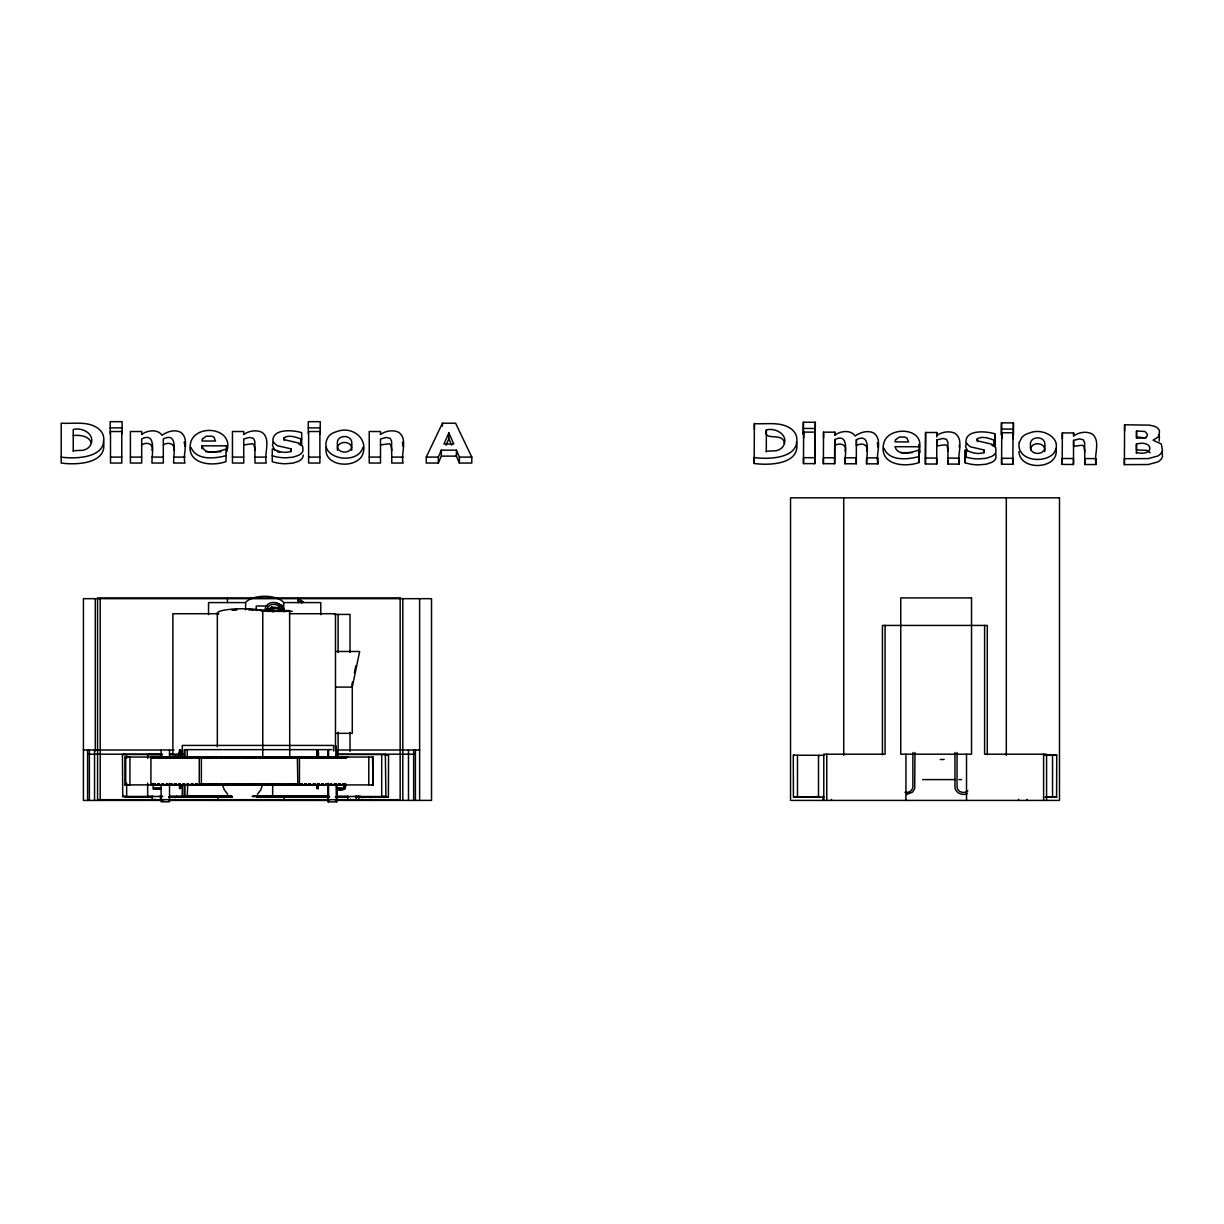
<?xml version="1.0" encoding="UTF-8"?>
<svg xmlns="http://www.w3.org/2000/svg" width="1224" height="1224" viewBox="0 0 1224 1224"><rect width="100%" height="100%" fill="white"/><g stroke="black" fill="none" stroke-linecap="round" stroke-linejoin="round"><path stroke-width="1.5" d="M122.737 796.472L122.446 754.458L125.567 754.565M124.955 757.075L129.928 757.075L129.912 784.89L124.925 784.921L124.955 757.075L127.067 757.059M126.653 783.161L126.653 796.503L122.446 796.472M126.653 758.375L126.653 754.565M162.608 796.487L147.66 796.472L147.66 783.146M147.66 758.375L147.66 754.55L162.532 754.565L123.502 754.489M152.113 758.084L152.113 756.906L162.731 756.906L162.807 758.038M153.367 784.89L153.367 783.85M170.182 784.89L170.182 783.85M174.374 784.89L174.374 783.85M178.582 784.89L178.582 783.85M179.5 754.229L180.586 754.076L179.576 754.03C181.152 755.315 178.413 752.072 180.632 753.143M168.162 756.891L179.408 756.86L179.53 751.689L180.586 751.689L180.464 758.038M182.789 784.89L182.789 783.85M186.981 784.89L186.981 783.85M191.189 784.89L191.189 783.85M195.396 784.89L195.396 783.85M199.252 784.921L199.267 757.09M199.588 784.89L199.588 783.85M201.363 757.09L201.363 784.921L201.47 783.926M203.796 784.89L203.796 783.85M208.003 784.89L208.003 783.85M212.196 784.89L212.196 783.85M216.403 784.89L216.403 783.85M220.611 784.89L220.611 783.85M224.818 784.89L224.818 783.85M229.01 784.89L229.01 783.85M233.218 784.89L233.218 783.85M237.425 784.89L237.425 783.85M241.618 784.89L241.618 783.85M245.825 784.89L245.825 783.85M250.033 784.89L250.033 783.85M254.225 784.89L254.225 783.85M258.432 784.89L258.432 783.85M262.64 784.89L262.64 783.85M266.832 784.89L266.832 783.85M271.04 784.89L271.04 783.85M275.247 784.89L275.247 783.85M279.439 784.89L279.439 783.85M283.647 784.89L283.647 783.85M287.854 784.89L287.854 783.85M292.046 784.89L292.046 783.85M296.254 784.89L296.254 783.85M300.461 784.89L300.461 783.85M304.654 784.89L304.654 783.85M308.861 784.89L308.861 783.85M313.069 784.89L313.069 783.85M317.261 783.85L317.123 788.746L317.108 784.599M317.2 754.321L318.255 754.703L318.209 751.766L317.215 752.821M318.163 784.599L318.163 788.669L318.163 784.661M318.163 757.136L318.163 750.281L317.108 750.281L317.108 757.166C315.746 747.696 319.571 748.308 318.163 757.258M321.468 784.89L321.468 783.85M325.676 784.89L325.676 783.85M328.139 783.253L328.139 800.511L328.139 798.966M328.2 757.212L328.262 750.358L328.262 757.901M328.262 785.38L328.2 801.888L336.6 801.888L336.6 789.113M328.262 750.526L328.2 756.86M336.554 787.384L336.6 801.888M336.539 786.267L336.539 783.697M336.6 757.212L336.661 750.358L336.661 757.901L336.539 754.642M344.388 783.85L344.418 788.042L336.539 787.736M336.6 756.876L336.661 750.526M344.48 783.528C349.559 790.903 335.606 792.081 336.6 787.491M344.541 787.736L344.541 786.588M344.48 785.12L344.48 784.094M345.627 784.921L345.627 783.896L345.612 784.982L150.919 784.89L150.935 757.075L345.627 757.105L345.627 758.176L152.296 758.038L152.204 756.937L373.075 757.059L373.136 784.921L372.524 757.09M381.704 796.518L381.704 754.581M336.416 796.503L385.912 796.518L385.346 754.458M385.438 755.3L388.559 755.177L388.406 797.237M797.482 797.252L797.482 755.315M818.504 797.237L818.504 755.866M1052.533 797.268L1052.533 755.33M1045.036 797.268L1056.603 797.268L1056.74 755.208L1045.755 755.223M317.2 753.035L318.163 753.601L318.255 751.766L318.393 756.937L329.547 756.983M328.2 751.735L328.139 750.358M336.6 751.735L336.539 750.358M754.168 463.452L754.382 423.611C766.561 424.468 780.575 421.224 791.209 428.905A22.307 15.774 0 0 1 796.457 436.127C801.139 458.679 768.641 459.658 754.168 457.516L754.168 463.452C768.641 465.594 801.139 464.63 796.457 442.078M766.285 451.84L766.392 429.976C776.062 427.252 789.664 435.514 783.161 446.286A11.949 8.446 0 0 1 776.047 450.769L766.255 451.197M803.372 422.234L803.342 434.398L803.342 428.446L815.245 428.492L815.245 434.428L815.291 422.265L803.372 422.234L803.372 428.171M803.48 463.605L803.633 432.103L814.909 432.133L814.74 463.651L803.48 463.605L803.48 457.669L814.74 457.7L814.74 463.651M814.74 457.7L814.909 432.133M866.592 463.804C866.194 456.43 872.069 431.72 856.402 439.707L856.28 463.774L844.958 463.743C844.529 456.399 850.42 431.674 834.753 439.646L834.646 463.712L823.37 463.667L823.538 432.164L834.814 432.194L834.814 435.163C840.536 430.924 850.527 429.44 855.163 435.989C860.396 432.332 867.418 430.037 873.523 432.898C883.361 439.508 875.298 454.517 877.929 463.85L866.592 463.804L866.592 457.868L877.929 457.898L877.929 463.85M834.646 463.712L834.753 439.646M834.783 435.025L834.814 432.194M919.698 446.76C922.437 427.268 888.808 426.549 884.049 442.308C877.7 464.447 903.526 467.981 918.995 462.55L919.04 450.019C911.941 452.329 897.85 456.705 895.004 446.683L919.698 446.76L919.698 452.712L918.704 444.618M936.865 432.516L936.85 435.346C942.113 431.98 949.059 430.573 954.904 433.265C964.65 439.936 956.74 454.777 959.31 464.11L947.973 464.064L947.896 442.354L946.55 439.339L942.648 438.452L936.819 439.967L936.697 464.034L925.421 464.003L925.589 432.485L936.865 432.516L936.865 436.968M925.421 464.003L925.589 432.485M947.973 464.064L947.988 460.438M995.77 453.66L995.954 457.99A10.894 7.696 0 0 1 991.654 462.381L986.177 464.233L978.649 464.875A31.778 22.46 0 0 1 965.246 462.779L965.277 450.095L966.21 450.095C971.611 452.88 978.542 454.869 984.326 452.283L983.958 449.958L970.28 446.791L966.027 443.042C964.604 429.226 986.024 431.077 994.791 433.816L994.791 439.768M994.791 433.816L994.745 446.224L994.745 440.288C989.359 438.651 982.949 435.668 977.41 438.682L977.41 441.665M1001.492 422.861L1001.446 435.025L1001.446 429.073L1013.365 429.119L1013.365 435.056L1013.411 422.907L1001.492 422.861L1001.492 428.813M1013.028 432.761L1012.86 464.279L1001.584 464.233L1001.752 432.73L1013.028 432.761L1013.028 438.697M1084.739 464.508L1084.663 442.782L1083.316 439.783L1079.415 438.896L1073.586 440.395L1073.463 464.462L1062.203 464.432L1062.356 432.913L1073.632 432.944L1073.632 435.928C1078.772 432.302 1085.841 431.047 1091.67 433.694C1101.416 440.365 1093.506 455.206 1096.077 464.539L1084.739 464.508L1084.739 458.556L1096.077 458.602L1096.077 464.539M1073.616 435.775L1073.632 432.944M1124.382 464.63L1124.596 424.774L1149.535 425.141L1154.63 426.35A9.226 6.518 0 0 1 1159.403 430.756L1159.25 435.117L1157.935 437.182L1153.069 440.196L1161.331 444.021L1162.448 450.799A12.806 9.058 0 0 1 1157.766 456.017L1148.127 458.602L1124.382 458.679L1124.382 464.63L1148.127 464.539L1157.766 461.953A12.806 9.058 0 0 0 1162.448 456.736L1162.157 451.258M1136.438 453.354L1136.453 444.006C1153.895 439.554 1154.676 456.797 1136.392 452.513M1136.53 431.032L1136.484 438.207L1144.899 437.702L1146.903 436.402L1147.469 434.443L1145.037 431.491L1136.53 431.032L1136.53 436.983L1146.123 437.947M345.428 758.084L345.428 756.906L345.535 758.069M326.196 447.25C322.968 466.176 353.996 469.404 362.013 455.909C369.679 439.462 352.696 425.325 336.692 431.628A15.621 11.047 0 0 0 328.644 436.31C314.813 457.654 357.316 467.17 362.931 447.311M226.669 451.763C234.886 428.293 197.584 423.167 190.975 441.482C184.717 463.636 210.559 467.094 226.012 461.601L226.012 449.086C218.928 451.427 204.867 455.818 201.96 445.827L226.669 445.827M153.627 758.038L153.734 756.998M153.964 758.038L154.102 756.998M155.05 758.038L155.157 756.998M153.964 784.982L154.102 783.926M157.835 758.038L157.942 756.998M158.171 758.038L158.309 756.998M158.171 784.982L158.309 783.926M162.042 758.038L162.149 756.998M162.364 758.038L162.517 756.998L153.23 756.937M162.364 784.982L162.517 783.926M166.571 758.038L166.709 756.998M166.571 784.982L166.709 783.926M170.779 758.038L170.916 756.998M170.916 783.926L170.916 784.982M174.971 758.038L175.124 756.998M171.314 784.89L171.467 783.85L171.758 784.982M175.124 783.926L175.124 784.982M175.522 784.89L175.659 783.85L175.965 784.982M179.178 758.038L179.331 756.998M179.331 783.926L179.316 784.982M183.386 758.038L183.524 756.998M183.524 783.926L183.524 784.982M187.578 758.038L187.731 756.998M187.731 783.926L187.303 795.875M191.785 758.038L191.939 756.998M191.939 783.926L191.939 784.982M195.993 758.038L196.131 756.998M196.131 783.926L196.131 784.982M200.185 758.038L200.338 756.998M200.338 783.926L200.338 784.982M217.551 784.89L217.535 783.85M221.743 784.89L221.896 783.85L224.359 789.893L227.695 794.238M225.95 784.89L225.95 783.85M230.158 784.89L230.158 783.85M234.35 784.89L234.35 783.85M242.214 758.038L242.367 756.998M238.558 784.89L238.558 783.85M242.367 783.926L242.214 784.982L241.908 783.85M242.765 784.89L242.765 783.85M246.422 758.038L246.56 756.998M246.56 783.926L246.422 784.982L246.116 783.85M246.957 784.89L246.957 783.85M250.614 758.038L250.767 756.998M250.767 783.926L250.614 784.982L250.323 783.85M254.822 758.038L254.975 756.998M251.165 784.89L251.165 783.85M254.975 783.926L254.822 784.982L254.516 783.85M255.372 784.89L255.372 783.85M259.029 758.038L259.167 756.998M259.167 783.926L259.029 784.982L258.723 783.85M259.565 784.89L259.565 783.85M263.221 758.038L263.374 756.998M263.374 783.926L263.221 784.982L262.93 783.85M267.429 758.038L267.582 756.998M263.772 784.89L263.772 783.85M267.582 783.926L267.429 784.982L267.138 783.85M267.98 784.89L267.98 783.85M271.636 758.038L271.774 756.998M271.774 783.926L271.636 784.982L271.33 783.85M272.172 784.89L272.325 783.85L272.631 784.982M275.844 758.038L275.981 756.998M275.981 783.926L275.844 784.982L275.538 783.85M280.036 758.038L280.189 756.998M276.379 784.89L276.532 783.85L276.823 784.982M280.189 783.926L280.036 784.982L279.745 783.85M280.587 784.89L280.724 783.85L281.03 784.982M284.243 758.038L284.381 756.998M284.381 783.926L284.243 784.982L283.937 783.85M284.779 784.89L284.932 783.85L285.238 784.982M288.451 758.038L288.589 756.998M288.589 783.926L288.451 784.982L288.145 783.85M292.643 758.038L292.796 756.998M288.986 784.89L289.139 783.85L289.43 784.982M292.796 783.926L292.643 784.982L292.352 783.85M293.194 784.89L293.332 783.85L293.638 784.982M296.851 758.038L297.004 756.998M297.004 783.926L296.851 784.982L296.545 783.85M301.058 758.038L301.196 756.998M301.196 783.926L301.058 784.982L300.752 783.85M305.25 758.038L305.403 756.998M301.594 784.89L301.747 783.85L302.037 784.982M305.403 783.926L305.25 784.982L304.96 783.85M305.801 784.89L305.939 783.85L306.245 784.982M309.458 758.038L309.611 756.998M309.611 783.926L309.458 784.982L309.152 783.85M309.993 784.89L310.146 783.85L310.452 784.982M313.665 758.038L313.803 756.998M313.803 783.926L313.803 784.982M317.858 758.038L318.01 756.998M314.201 784.89L314.354 783.85L314.644 784.982M318.01 783.926L318.01 784.982M318.408 784.89L318.546 783.85L318.852 784.982M322.065 758.038L322.218 756.998M322.218 783.926L322.218 784.982M322.616 784.89L322.753 783.85L323.06 784.982M326.272 758.038L326.41 756.998M326.41 783.926L326.41 784.982M330.465 758.038L330.618 756.998M326.808 784.89L326.961 783.85L327.252 784.982M330.465 784.982L330.618 783.926M334.672 758.038L334.825 756.998M334.672 784.982L334.825 783.926M338.88 758.038L339.017 756.998M338.88 784.982L339.017 783.926M343.072 758.038L343.225 756.998M343.072 784.982L343.225 783.926M265.134 609.965C265.409 599.439 282.484 600.326 282.499 610.669M267.245 609.965C267.23 602.453 279.852 602.453 279.852 609.965M267.781 610.669L268.071 608.68M269.892 610.669L271.728 606.584M337.442 450.31C335.651 439.844 353.491 439.89 351.671 450.31M1030.7 450.31C1030.18 440.732 1046.719 442.032 1044.73 451.641M303.246 455.053L302.94 456.812A10.894 7.696 0 0 1 298.671 461.219L293.209 463.085L285.697 463.743A31.778 22.46 0 0 1 272.263 461.693L272.263 449.009L273.197 449.009C278.598 451.778 285.544 453.752 291.327 451.136L290.945 448.81L277.236 445.689L272.967 441.971C271.468 428.14 292.903 429.93 301.67 432.638L301.67 445.046L298.931 444.205M1159.25 441.053L1159.403 436.693A9.226 6.518 0 0 0 1158.47 434.933M351.808 685.318L352.543 681.753M354.394 672.848L355.863 665.749M335.483 733.329L352.283 733.329L352.283 687.092L359.642 651.474L335.483 651.474M154.698 758.038L154.958 756.998M158.906 758.038L159.151 756.998M154.698 784.982L154.958 783.926M163.098 758.038L163.358 756.998M158.906 784.982L159.151 783.926M167.305 758.038L167.566 756.998M163.098 784.982L163.358 783.926M171.513 758.038L171.758 756.998M167.305 784.982L167.566 783.926M175.705 758.038L175.965 756.998M171.758 783.926L171.513 784.982L171.314 783.85M179.913 758.038L180.173 756.998M175.965 783.926L175.705 784.982L175.522 783.85M184.12 758.038L184.365 756.998M179.913 784.982L180.173 783.926L180.464 784.982M188.312 758.038L188.572 756.998M184.12 784.982L184.12 783.926M192.52 758.038L192.78 756.998M187.287 784.89L187.532 783.85L187.731 784.982M188.312 784.982L188.572 783.926L188.863 784.982M196.727 758.038L196.972 756.998M192.52 784.982L192.52 783.926M200.92 758.038L201.18 756.998M196.727 784.982L196.972 783.926L197.278 784.982M205.127 758.038L205.387 756.998M200.92 784.982L200.92 783.926M209.335 758.038L209.579 756.998M204.347 783.85L204.347 784.89M205.127 784.982L205.387 783.926L205.678 784.982M213.527 758.038L213.787 756.998M208.554 783.85L208.554 784.89M209.335 784.982L209.335 783.926M217.734 758.038L217.994 756.998M212.747 783.85L212.747 784.89M213.527 784.982L213.787 783.926L214.078 784.982M221.942 758.038L222.187 756.998M216.954 783.85L216.954 784.89M226.134 758.038L226.394 756.998M221.162 783.85L221.162 784.89M230.342 758.038L230.602 756.998M225.354 783.85L225.354 784.89M234.549 758.038L234.794 756.998M229.561 783.85L229.561 784.89M238.741 758.038L239.001 756.998M233.769 783.85L233.769 784.89M242.949 758.038L243.209 756.998M237.961 783.85L237.961 784.89M247.156 758.038L247.401 756.998M241.908 784.89L242.168 783.85L242.367 784.982M251.364 758.038L251.608 756.998M246.116 784.89L246.376 783.85L246.56 784.982M255.556 758.038L255.816 756.998M250.323 784.89L250.583 783.85L250.767 784.982M259.763 758.038L260.024 756.998M254.531 784.89L254.776 783.85L254.975 784.982M263.971 758.038L264.216 756.998M258.723 784.89L258.983 783.85L259.167 784.982M268.163 758.038L268.423 756.998M262.93 784.89L263.191 783.85L263.374 784.982M272.371 758.038L272.631 756.998M267.138 784.89L267.383 783.85L267.582 784.982M276.578 758.038L276.823 756.998M271.33 784.89L271.59 783.85L271.774 784.982M272.631 783.926L272.371 784.982L272.172 783.85M280.77 758.038L281.03 756.998M275.538 784.89L275.798 783.85L275.981 784.982M276.823 783.926L276.578 784.982L276.379 783.85M284.978 758.038L285.238 756.998M279.745 784.89L279.99 783.85L280.189 784.982M281.03 783.926L280.77 784.982L280.587 783.85M289.185 758.038L289.43 756.998M283.937 784.89L284.197 783.85L284.381 784.982M285.238 783.926L284.978 784.982L284.779 783.85M293.377 758.038L293.638 756.998M288.145 784.89L288.405 783.85L288.589 784.982M289.43 783.926L289.185 784.982L288.986 783.85M297.585 758.038L297.845 756.998M292.352 784.89L292.597 783.85L292.796 784.982M293.638 783.926L293.377 784.982L293.194 783.85M301.793 758.038L302.037 756.998M296.545 784.89L296.805 783.85L296.988 784.982M297.845 783.926L297.585 784.982L297.386 783.85M305.985 758.038L306.245 756.998M300.752 784.89L301.012 783.85L301.196 784.982M302.037 783.926L301.793 784.982L301.594 783.85M310.192 758.038L310.452 756.998M304.96 784.89L305.204 783.85L305.403 784.982M306.245 783.926L305.985 784.982L305.801 783.85M314.4 758.038L314.644 756.998M309.152 784.89L309.412 783.85L309.611 784.982M310.452 783.926L310.192 784.982L309.993 783.85M318.592 758.038L318.852 756.998M314.644 783.926L314.4 784.982L314.201 783.85M322.799 758.038L323.06 756.998M318.852 783.926L318.592 784.982L318.408 783.85M327.007 758.038L327.252 756.998M323.06 783.926L322.799 784.982L322.601 783.85M331.199 758.038L331.459 756.998M327.252 783.926L327.007 784.982L326.808 783.85M335.407 758.038L335.667 756.998M331.199 784.982L331.459 783.926M339.614 758.038L339.859 756.998M335.407 784.982L335.667 783.926M343.806 758.038L344.066 756.998M339.614 784.982L339.859 783.926M343.806 784.982L343.806 783.926M154.545 756.998L154.255 758.038L154.392 756.998M158.753 756.998L158.447 758.038L158.6 756.998M162.945 756.998L162.654 758.038L162.364 756.998M438.345 463.039L438.345 457.103L441.328 450.172L456.399 450.172L459.398 457.103L459.398 463.039L471.791 463.039L471.791 457.103L455.603 423.198L442.461 423.198L426.258 457.103L426.258 463.039L438.345 463.039L441.328 456.124L441.328 450.172M448.871 432.852L443.975 444.021L453.767 444.021L448.871 432.852L448.871 438.789L446.072 445.184M265.424 610.883L266.266 609.017M267.459 611.388C269.035 605.773 278.047 605.773 279.638 611.388M273.533 441.986L272.432 445.215L274.574 450.034M966.639 443.073L965.506 446.301L967.618 451.121M245.488 609.827L245.764 602.193A21.007 10.511 0 0 1 282.071 600.908L283.738 602.591L283.738 611.633M257.423 794.238L260.758 789.893L262.839 783.926M270.733 610.699L273.044 608.588L277.817 608.007M124.925 784.921L126.194 784.89M967.817 790.796C964.237 794.345 957.046 791.928 957.046 786.68L957.046 752.546M243.729 434.352C248.992 430.97 255.923 429.548 261.783 432.21C271.56 438.835 263.741 453.722 266.342 463.039L255.005 463.039L254.822 441.328L253.46 438.314L249.558 437.442L243.729 438.972L243.729 463.039L232.453 463.039L232.453 431.521L243.729 431.521L243.729 434.505M284.305 440.533L284.305 437.565C289.843 434.52 296.269 437.488 301.67 439.11M380.496 434.352C385.759 430.97 392.69 429.548 398.55 432.21C408.326 438.835 400.508 453.722 403.109 463.039L391.772 463.039L391.588 441.328L390.227 438.314L386.325 437.442L380.496 438.972L380.496 463.039L369.235 463.039L369.235 431.521L380.496 431.521L380.496 434.505M141.678 434.352C147.507 430.312 157.391 428.721 162.058 435.254C167.275 431.582 174.282 429.272 180.387 432.103C190.271 438.682 182.284 453.706 184.962 463.039L173.624 463.039C173.196 455.665 178.949 430.94 163.312 438.972L163.312 463.039L151.975 463.039C151.531 455.695 157.299 430.955 141.678 438.972L141.678 463.039L130.402 463.039L130.402 431.521L141.678 431.521L141.678 434.505M141.678 444.909C146.176 441.757 153.964 443.379 151.975 450.264M163.312 444.909C167.795 441.757 175.659 443.363 173.624 450.264M834.753 445.582C839.266 442.445 847.069 444.082 845.034 450.968M243.729 444.909L252.496 443.761L254.164 445.001L255.005 450.356M380.496 444.909L389.263 443.761L390.93 445.001L391.772 450.356M967.557 793.412C962.492 796.319 954.949 792.785 954.949 786.68L954.949 752.546M179.576 786.236L180.632 785.915M317.108 786.328L318.163 786.007L317.108 785.624M226.012 455.665C214.644 458.663 196.421 460.668 191.005 447.479M317.154 753.586L318.163 753.372M318.163 753.647L317.2 754.703M179.5 751.689L179.53 753.494L180.632 753.28M179.576 787.185L180.632 786.986M317.108 787.261L318.163 787.078M317.154 754.321L318.255 754.168L318.163 752.576L317.108 752.576M317.108 753.234L318.163 752.944L317.2 753.586M906.571 794.452L912.507 792.173L914.695 788.684L914.971 752.546M317.108 750.832L318.163 750.71M317.108 754.168L318.255 754.703M371.775 784.89L373.06 784.921L125.705 784.89L125.72 757.059L151.654 757.059M151.149 758.008L155.188 757.962M385.912 754.55L336.416 754.458M824.104 755.3L793.29 755.208L793.427 797.252M1054.644 755.315L1056.74 755.208L1045.036 755.33M122.599 796.396L123.685 796.396M200.675 797.222L168.897 797.222M793.856 797.252L819.544 796.564L818.504 797.222M1056.603 797.268L1045.755 797.176M793.565 755.239L794.33 755.284M387.993 797.115L386.998 797.206M110.175 427.88L122.094 427.88M308.295 427.88L320.214 427.88M73.241 435.469C79.728 435.04 88.878 435.53 91.264 442.95M73.241 450.738L83.033 450.294A11.949 8.446 0 0 0 90.117 445.781C96.558 434.979 82.911 426.778 73.241 429.517L73.241 451.381M205.77 451.763L220.963 451.763M441.328 456.124L456.399 456.124L459.398 463.039M61.2 457.103C75.659 459.199 108.186 458.113 103.352 435.576A22.307 15.774 0 0 0 98.058 428.369C87.378 420.735 73.379 424.009 61.2 423.198L61.2 463.039C75.659 465.151 108.186 464.064 103.352 441.527M110.497 457.103L121.773 457.103M130.402 457.103L141.678 457.103M151.975 457.103L163.312 457.103M173.624 457.103L184.962 457.103M232.453 457.103L243.729 457.103M255.005 457.103L266.342 457.103M308.616 457.103L319.892 457.103M369.235 457.103L380.496 457.103M391.772 457.103L403.109 457.103M426.258 457.103L438.345 457.103M459.398 457.103L471.791 457.103M245.488 602.591L208.539 602.591L208.539 614.616M283.738 602.591L320.764 602.591L320.764 614.616M267.459 605.987L256.244 605.987L256.244 610.516M218.209 614.28A25.214 4.376 0 0 1 229.944 609.353A25.214 4.376 0 0 1 260.391 610.057L289.629 610.592L289.721 758.038M267.214 611.312L292.276 611.312M285.422 611.327L261.477 611.25M218.882 613.714L172.875 613.714L172.875 754.55M289.476 613.714L335.483 613.714L335.483 750.649M334.336 614.417L350.018 614.417L350.018 652.453M335.483 687.092L352.283 687.092M335.284 746.15L336.233 746.15L336.233 755.499M331.689 749.639L184.181 749.639L184.365 758.038M83.416 749.991L173.961 749.991M336.707 749.991L419.618 749.991M179.576 757.166L179.576 750.19L180.632 750.19L180.632 757.075M179.576 752.5L180.632 752.5M179.484 752.729L180.632 752.745M318.255 752.821L317.108 752.837L317.261 756.983M179.576 753.846L180.632 753.846L179.576 753.8M87.608 754.198L161.935 754.198M169.57 754.198L173.38 754.198M183.493 754.351L173.93 754.688M337.273 754.198L415.41 754.198M169.754 754.458L183.493 754.443M169.968 754.565L182.988 754.565M818.504 755.636L819.544 755.636M169.157 757.013L329.088 756.906M347.922 757.09L335.942 756.967L335.957 758.038M173.273 757.931L176.195 757.931M346.576 758.1L342.399 758.038M940.292 759.492L944.117 759.492M922.666 779.596L955.194 779.596M958.943 779.596L961.513 779.596M201.578 783.896L298.243 783.896L298.136 784.982M373.045 784.89L372.983 757.075M179.576 785.548L180.632 785.548M179.576 787.675L180.632 787.675M317.108 787.751L318.163 787.751L317.108 787.078M153.214 787.919L161.094 787.828M161.14 789.296L153.26 789.205L153.26 783.436M336.6 789.296L344.48 789.296M231.458 795.875L182.284 795.875L182.284 784.661M253.995 795.875L328.567 795.875L328.567 784.768M196.865 796.044L231.244 796.044M254.179 796.044L309.58 796.044M123.502 796.472L153.275 796.411M158.875 796.411L162.608 796.411M169.754 796.396L231.994 796.258M252.266 796.35L329.424 796.457M336.416 796.396L347.677 796.396M355.082 796.396L360.697 796.38M381.704 796.396L385.621 796.426M169.968 796.503L232.499 796.579M252.266 796.472L329.424 796.594M126.653 797.191L125.169 797.191L129.3 797.222M150.307 796.763L151.363 796.763M175.537 796.763L231.994 796.839M256.826 796.962L329.424 796.855M337.074 796.763L338.13 796.763M362.289 796.763L363.344 796.763M818.504 796.793L819.544 796.793M1046.811 797.145L1052.533 797.145M1055.516 797.145L1056.465 797.176M126.332 797.115L151.791 797.115M168.652 797.115L231.994 797.191M256.826 797.099L329.424 797.099M335.315 797.115L348.396 797.206M355.863 797.206L388.268 797.145M793.902 797.176L824.104 797.237M328.124 797.237L312.977 797.237M335.621 797.237L348.748 797.237M356.245 797.237L386.447 797.145M163.022 800.389L83.416 800.435L83.416 598.674L431.521 598.674L431.521 800.389L335.56 800.389M168.728 800.389L329.072 800.435M311.309 796.518L310.253 796.518M900.696 452.651L912.094 452.681M834.646 457.761L823.37 457.73L823.37 463.667M925.421 458.051L936.697 458.082L936.697 464.034M947.973 458.128L959.31 458.159L959.31 464.11M335.131 756.998L344.525 757.029L344.357 758.038M174.328 757.931L179.546 757.993M179.576 750.19L180.632 750.22M317.108 750.71L318.163 750.832M276.196 602.958L282.132 605.222L284.595 610.669M904.934 792.311C908.575 793.29 912.875 790.597 912.875 786.68L912.875 752.546M179.576 786.986L180.632 787.185M179.576 753.28L180.632 753.51L180.571 751.689L180.54 753.494L179.5 753.234M265.424 611.312L263.038 610.776A25.214 4.376 0 0 0 259.672 610.286M179.576 753.556L180.632 753.8M317.108 786.007L318.163 786.328M179.576 785.915L180.632 786.236M277.236 451.641L279.715 452.406M298.534 598.903L303.644 602.086M297.983 600.556L301.823 602.942M992.021 445.368L993.842 446.224L993.842 440.288M279.347 605.666L281.642 607.777M280.648 609.506L281.642 610.699M1150.193 452.773L1146.827 450.356L1136.453 449.958L1136.453 444.006M784.355 443.455C783.222 431.2 762.613 442.292 766.392 429.976M283.463 609.736L284.305 611.602M280.816 609.017L281.658 610.883M448.871 438.789L451.671 445.184M884.034 448.305C889.374 461.524 907.627 459.551 918.995 456.598L918.995 462.55M184.197 441.971L184.962 446.393M402.375 442.262L403.109 446.393M877.302 442.767L878.036 447.204M343.806 756.998L344.066 758.038M339.614 756.998L339.859 758.038M335.407 756.998L335.667 758.038M339.614 783.926L339.859 784.982M331.199 756.998L331.459 758.038M335.407 783.926L335.667 784.982M327.007 756.998L327.252 758.038M331.199 783.926L331.459 784.982M322.799 756.998L323.06 758.038M318.592 756.998L318.852 758.038M314.4 756.998L314.644 758.038M310.192 756.998L310.452 758.038M305.985 756.998L306.245 758.038M301.793 756.998L302.037 758.038M297.585 756.998L297.845 758.038M293.377 756.998L293.638 758.038M297.845 784.982L297.356 757.075M289.185 756.998L289.43 758.038M284.978 756.998L285.238 758.038M280.77 756.998L281.03 758.038M276.578 756.998L276.823 758.038M272.371 756.998L272.631 758.038M268.163 756.998L268.423 758.038M263.971 756.998L264.216 758.038M259.763 756.998L260.008 758.038M255.556 756.998L255.816 758.038M251.348 756.998L251.608 758.038M247.156 756.998L247.401 758.038M242.949 756.998L243.209 758.038M238.741 756.998L239.001 758.038M234.549 756.998L234.794 758.038M230.342 756.998L230.602 758.038M226.134 756.998L226.394 758.038M221.942 756.998L222.187 758.038M217.734 756.998L217.994 758.038M213.527 756.998L213.787 758.038M209.335 756.998L209.579 758.038M213.527 783.926L213.787 784.982M205.127 756.998L205.387 758.038M200.92 756.998L201.18 758.038M205.127 783.926L205.387 784.982M196.727 756.998L196.972 758.038M192.52 756.998L192.78 758.038M196.727 783.926L196.972 784.982M188.312 756.998L188.572 758.038M188.312 783.926L188.572 784.982M179.913 756.998L180.173 758.038M175.705 756.998L175.965 758.038M179.913 783.926L180.173 784.982M171.513 756.998L171.758 758.038M167.305 756.998L167.566 758.038M163.098 756.998L163.358 758.038M167.305 783.926L167.566 784.982M158.906 756.998L159.151 758.038M163.098 783.926L163.358 784.982M154.698 756.998L154.943 758.038M158.906 783.926L159.151 784.982M154.698 783.926L154.943 784.982M281.658 607.961L281.948 609.965M343.072 756.998L343.225 758.038M343.072 783.926L343.225 784.982M338.88 756.998L339.017 758.038M338.88 783.926L339.017 784.982M334.672 756.998L334.825 758.038M334.672 783.926L334.825 784.982M330.465 756.998L330.618 758.038M330.465 783.926L330.618 784.982M326.272 756.998L326.41 758.038M322.065 756.998L322.218 758.038M317.858 756.998L318.01 758.038L323.396 758.023L323.35 756.998M313.665 756.998L313.803 758.038M309.458 756.998L309.611 758.038M305.25 756.998L305.403 758.038M301.058 756.998L301.196 758.038M296.851 756.998L296.988 758.038M292.643 756.998L292.796 758.038M288.451 756.998L288.589 758.038M284.243 756.998L284.381 758.038M280.036 756.998L280.189 758.038M275.828 756.998L275.981 758.038M271.636 756.998L271.774 758.038M267.429 756.998L267.582 758.038M263.221 756.998L263.374 758.038M259.029 756.998L259.167 758.038M254.822 756.998L254.975 758.038M250.614 756.998L250.767 758.038M246.422 756.998L246.56 758.038M242.214 756.998L242.367 758.038M221.743 783.85L222.493 784.982M200.185 756.998L200.338 758.038M195.993 756.998L196.131 758.038M191.785 756.998L191.939 758.038M187.578 756.998L187.731 758.038M183.386 756.998L183.524 758.038M179.178 756.998L179.316 758.038M174.971 756.998L175.124 758.038M170.763 756.998L170.916 758.038M166.571 756.998L166.709 758.038M166.571 783.926L166.709 784.982M162.364 783.926L162.517 784.982M158.156 756.998L158.309 758.038M158.156 783.926L158.309 784.982M153.964 756.998L154.102 758.038M153.964 783.926L154.102 784.982M152.296 756.998L152.296 758.176M1056.006 448.642C1059.755 469.664 1019.653 471.454 1018.934 451.518M226.394 446.117L226.669 448.902M959.249 445.245L959.417 447.464M1084.816 451.824L1084.02 446.469L1082.353 445.215L1073.586 446.347L1073.586 440.395M948.049 451.381L947.254 446.026L945.586 444.786L936.819 445.903L936.819 439.967M866.669 451.029C868.765 444.144 860.885 442.507 856.402 445.658L856.402 439.707M345.428 783.804L345.428 784.89L345.428 783.85M344.541 786.114L344.48 789.419L344.418 783.743M336.539 786.114L336.539 788.042M328.2 801.888L328.262 792.968L328.262 795.401M328.139 755.483L328.2 756.6M328.139 795.661L328.2 796.778M328.2 797.604L328.139 783.743M152.113 783.804L152.113 784.89L152.113 783.85M1124.596 424.774L1124.596 430.726M1073.463 464.462L1073.463 458.526L1062.203 458.495L1062.203 464.432M1062.356 432.913L1062.356 438.865M1046.581 800.419L1046.581 754.198L984.601 754.198L984.601 625.433M1043.598 754.198L1043.598 800.419M1026.982 799.394L1026.982 800.465M1018.582 799.394L1018.582 800.465M1013.411 422.907L1013.411 428.844M1012.86 464.279L1012.86 458.327L1001.584 458.296L1001.584 464.233M1006.312 497.831L1006.312 755.3M1001.752 432.73L1001.752 438.666M987.294 754.78L987.294 625.433L882.443 625.433L882.443 754.78M983.958 449.958L983.958 452.926M966.516 754.198L966.516 800.419M966.21 450.095L966.21 456.047L965.277 456.047L965.277 450.095M965.246 462.779L965.246 456.843A31.778 22.46 0 0 0 978.649 458.923L986.177 458.296L991.654 456.445A10.894 7.696 0 0 0 995.954 452.038L995.77 447.724L991.807 444.19L977.808 440.931A2.387 1.698 0 0 1 977.395 438.682M919.04 450.019L919.04 455.955M905.944 754.198L905.944 800.419M885.09 625.433L885.09 754.198L823.783 754.198L823.783 800.419M856.28 463.774L856.28 457.837L844.958 457.791L844.958 463.743M843.719 497.831L843.719 755.3M831.448 799.394L831.448 800.465M826.766 754.198L826.766 800.419M823.538 432.164L823.538 438.1M823.033 796.136L823.033 800.465M815.291 422.265L815.291 428.216M803.633 432.103L803.633 438.039M754.382 423.611L754.382 429.548M456.399 450.172L456.399 456.124M442.461 423.198L442.461 426.166M419.618 598.674L419.618 800.435M415.41 749.991L415.41 800.435M413.651 749.991L413.651 800.435M408.479 749.991L408.479 800.435M402.803 598.674L402.803 800.389M370.704 799.349L370.704 800.419M368.791 757.059L368.791 784.89M362.289 799.349L362.289 800.419M358.8 796.105L358.8 800.435M356.153 796.197L356.153 799.716M350.401 799.165L350.401 800.435M350.018 732.334L350.018 751.368M347.754 796.197L347.754 799.716M344.556 756.998L344.556 758.038M342.689 756.998L342.689 758.038M342.689 783.926L342.689 784.982M340.165 756.998L340.165 758.038M340.165 783.926L340.165 784.982M338.497 756.998L338.497 758.038M338.497 783.926L338.497 784.982M338.13 614.417L338.13 652.468M338.13 732.334L338.13 755.162M337.074 796.166L337.074 797.191M336.539 784.018L336.6 797.206M335.957 783.926L335.957 784.982M334.29 756.998L334.29 758.038M334.29 783.926L334.29 784.982M333.571 751.046L333.571 745.431L182.284 745.431L182.284 756.646M331.75 756.998L331.75 758.038M331.75 783.926L331.75 784.982M330.082 756.998L330.082 758.038M330.082 783.926L330.082 784.982M328.567 749.639L328.567 757.044M327.558 756.998L327.558 758.038M327.344 783.85L327.558 784.982M325.89 756.998L325.89 758.038M323.35 783.926L323.35 784.982M323.136 783.85L323.136 784.89M321.683 756.998L321.683 758.038M320.214 433.832L320.214 421.668L308.295 421.668L308.295 433.832M319.143 756.998L319.143 758.038M318.928 783.85L319.143 784.982M317.475 756.998L317.475 758.038M314.95 756.998L314.95 758.038M314.95 783.926L314.95 784.982M314.736 783.85L314.736 784.89M313.283 756.998L313.283 758.038M310.743 756.998L310.743 758.038M310.529 783.85L310.743 784.982M309.075 756.998L309.075 758.038M309.075 783.926L309.075 784.982M306.536 756.998L306.536 758.038M306.536 783.926L306.536 784.982M306.321 783.85L306.321 784.89M304.868 756.998L304.868 758.038M304.868 783.926L304.868 784.982M302.343 756.998L302.343 758.038M302.129 783.85L302.343 784.982M300.767 439.11L300.767 445.046M300.676 756.998L300.676 758.038M300.676 783.926L300.676 784.982M299.452 757.075L299.452 784.89M298.197 597.878L298.197 602.591M298.136 756.998L298.136 758.038M297.922 783.85L297.922 784.89M296.468 756.998L296.468 758.038M296.468 783.926L296.468 784.982M293.928 756.998L293.928 758.038M293.714 783.85L293.928 784.982M292.261 756.998L292.261 758.038M292.261 783.926L292.261 784.982M290.945 448.81L290.945 451.778M289.721 783.926L289.721 784.982M289.522 783.85L289.522 784.89M288.068 756.998L288.068 758.038M288.068 783.926L288.068 784.982M285.529 756.998L285.529 758.038M285.314 783.85L285.529 784.982M284.197 796.732L284.197 800.435M283.861 756.998L283.861 758.038M283.861 783.926L283.861 784.982M281.321 756.998L281.321 758.038M281.321 783.926L281.321 784.982M281.107 783.85L281.107 784.89M279.653 756.998L279.653 758.038M279.653 783.926L279.653 784.982M277.114 756.998L277.114 758.038M277.114 783.926L277.114 784.982M276.915 783.85L276.915 784.89M275.461 756.998L275.461 758.038M275.461 783.926L275.461 784.982M273.059 607.67L273.059 612.092M272.921 756.998L272.921 758.038M272.921 783.926L272.921 784.982M272.707 783.85L272.646 795.875M271.254 756.998L271.254 758.038M271.254 783.926L271.254 784.982M268.714 756.998L268.714 758.038M268.714 783.926L268.714 784.982M267.046 756.998L267.046 758.038M267.046 783.926L267.046 784.982M264.506 756.998L264.506 758.038M264.506 783.926L264.506 784.982M262.839 756.998L262.839 758.038M262.778 610.592L262.778 757.564M260.314 756.998L260.314 758.038M260.314 783.926L260.314 784.982M258.647 756.998L258.647 758.038M258.647 783.926L258.647 784.982M256.107 756.998L256.107 758.038M256.107 783.926L256.107 784.982M254.439 756.998L254.439 758.038M254.439 783.926L254.439 784.982M251.899 756.998L251.899 758.038M251.899 783.926L251.899 784.982M250.232 756.998L250.232 758.038M250.232 783.926L250.232 784.982M247.707 756.998L247.707 758.038M247.707 783.926L247.707 784.982M246.039 756.998L246.039 758.038M246.039 783.926L246.039 784.982M243.5 756.998L243.5 758.038M243.5 783.926L243.5 784.982M241.832 756.998L241.832 758.038M241.832 783.926L241.832 784.982M239.292 756.998L239.292 758.038M239.292 783.926L239.292 784.982M237.624 756.998L237.624 758.038M235.1 756.998L235.1 758.038M235.1 783.926L235.1 784.982M233.432 756.998L233.432 758.038M230.892 756.998L230.892 758.038M230.892 783.926L230.892 784.982M229.225 756.998L229.225 758.038M227.435 597.878L227.435 602.591M226.685 756.998L226.685 758.038M226.685 783.926L226.685 784.982M225.017 756.998L225.017 758.038M222.493 756.998L222.493 758.038M220.825 756.998L220.825 758.038M218.285 756.998L218.285 758.038M218.285 783.926L218.285 784.982M217.887 796.732L217.887 800.435M217.337 613.148L217.337 746.762M216.617 756.998L216.617 758.038M214.078 756.998L214.078 758.038M212.41 756.998L212.41 758.038M209.885 756.998L209.885 758.038M209.885 783.926L209.885 784.982M208.218 756.998L208.218 758.038M205.678 756.998L205.678 758.038M204.01 756.998L204.01 758.038M201.96 445.827L201.96 448.795M201.47 756.998L201.47 758.038M199.803 756.998L199.803 758.038M197.278 756.998L197.278 758.038M195.611 756.998L195.611 758.038M193.071 756.998L193.071 758.038M193.071 783.926L193.071 784.982M191.403 756.998L191.403 758.038M188.863 756.998L188.863 758.038M187.303 749.639L187.195 758.038M184.977 749.639L184.977 757.044M184.977 784.768L184.977 795.875M184.656 756.998L184.671 758.038M184.656 783.926L184.671 784.982M184.181 784.768L184.181 795.875M183.003 756.998L183.003 758.038M180.632 784.508L180.632 788.654M179.576 784.508L179.576 788.654M178.796 756.998L178.796 758.038M176.577 796.166L176.577 797.191M176.256 756.998L176.256 758.038M176.256 783.926L176.256 784.982M176.042 783.85L176.042 784.89M175.154 799.349L175.154 800.419M174.588 756.998L174.588 758.038M172.049 756.998L172.049 758.038M171.85 783.85L172.049 784.982M171.115 784.003L171.115 785.135M170.396 756.998L170.396 758.038M169.493 750.281L169.493 757.809M169.539 783.284L169.539 801.796L161.14 801.796L161.094 784.4M167.856 756.998L167.856 758.038M167.856 783.926L167.856 784.982M166.189 756.998L166.189 758.038M166.189 783.926L166.189 784.982M163.649 756.998L163.649 758.038M163.649 783.926L163.649 784.982M161.981 783.926L161.981 784.982M161.094 750.281L161.185 757.809M160.604 796.197L160.604 799.716M159.441 756.998L159.441 758.038M159.441 783.926L159.441 784.982M157.789 783.926L157.789 784.982M155.249 783.926L155.249 784.982M154.851 799.165L154.851 800.435M153.581 783.926L153.581 784.982M153.352 756.998L153.352 758.038M152.204 796.197L152.204 799.716M152.113 756.906L152.113 757.962M122.094 433.832L122.094 421.668L110.175 421.668L110.175 433.832M100.215 598.674L100.215 800.389M95.304 598.674L95.304 750.909M94.539 749.991L94.539 800.435M89.383 749.991L89.383 800.435M87.608 749.991L87.608 800.435M231.627 609.873A21.848 3.794 0 0 1 236.905 609.491M248.212 609.491A21.848 3.794 0 0 1 253.49 609.873M232.606 610.072A25.214 4.376 0 0 1 237.104 609.72M248.503 609.521A25.214 4.376 0 0 1 257.82 610.072M272.263 455.756A31.778 22.46 0 0 0 285.697 457.807L293.209 457.149L298.671 455.282A10.894 7.696 0 0 0 302.955 450.86L302.741 446.546L298.748 443.027L284.733 439.814A2.387 1.698 0 0 1 284.305 437.565M152.296 783.896L152.296 784.921L152.296 783.926M326.624 784.094L326.624 785.227L326.624 784.094M1019.255 442.568C1016.073 460.637 1043.582 463.973 1053.497 453.645C1064.191 438.85 1042.664 427.298 1029.812 432.913A15.621 11.047 0 0 0 1021.749 437.58L1019.255 442.568M351.671 444.373C353.491 454.655 335.667 454.655 337.442 444.373C335.651 433.908 353.491 433.954 351.671 444.373M159.411 756.998L159.258 758.038L159.365 756.998M163.603 756.998L163.465 758.038L163.572 756.998M179.867 783.85L179.714 784.89L179.714 783.85M184.074 783.85L183.921 784.89L183.921 783.85M188.267 783.85L188.129 784.89L188.129 783.85M192.474 783.85L192.321 784.89L192.321 783.85M196.682 783.85L196.528 784.89L196.528 783.85M200.874 783.85L200.736 784.89L200.736 783.85M204.546 756.998L204.393 758.038L204.393 756.998M204.546 783.926L204.393 784.982L204.393 783.926M205.081 783.85L204.928 784.89L204.928 783.85M208.738 756.998L208.6 758.038L208.6 756.998M208.738 783.926L208.6 784.982L208.6 783.926M212.945 756.998L212.792 758.038L212.792 756.998M209.289 783.85L209.136 784.89L209.136 783.85M212.945 783.926L212.792 784.982L212.792 783.926M217.153 756.998L217 758.038L217 756.998M213.481 783.85L213.343 784.89L213.343 783.85M217.153 783.926L217 784.982L217 783.926M221.345 756.998L221.207 758.038L221.207 756.998M221.345 783.926L221.207 784.982L221.207 783.926M225.553 756.998L225.4 758.038L225.4 756.998M225.553 783.926L225.4 784.982L225.4 783.926M229.76 756.998L229.607 758.038L229.607 756.998M229.76 783.926L229.607 784.982L229.607 783.926M233.952 756.998L233.815 758.038L233.815 756.998M233.952 783.926L233.815 784.982L233.815 783.926M238.16 756.998L238.007 758.038L238.007 756.998M238.16 783.926L238.007 784.982L238.007 783.926M343.776 783.85L343.623 784.89L343.623 783.85M1044.73 445.704C1046.474 455.971 1028.65 455.955 1030.486 445.658C1028.757 435.209 1046.596 435.27 1044.73 445.704M202.541 438.881L201.929 441.022L215.546 441.022L213.894 437.167L211.92 436.188L206.183 436.203L202.541 438.881M895.616 439.737L895.004 441.879L908.621 441.925L906.984 438.07L905.01 437.075L899.288 437.075L895.616 439.737M180.632 750.618L179.576 750.74L180.632 750.74M318.163 753.892L317.108 753.999L318.163 753.938M121.773 431.521L110.497 431.521L110.497 463.039L121.773 463.039L121.773 431.521M319.892 431.521L308.616 431.521L308.616 463.039L319.892 463.039L319.892 431.521M1059.494 497.831L790.536 497.831L790.536 800.419L1059.494 800.419L1059.494 497.831M400.156 597.955L97.568 597.955L97.568 799.685L400.156 799.685L400.156 597.955M971.535 597.909L900.757 597.909L900.757 754.198L971.535 754.198L971.535 597.909M318.163 753.494L317.108 753.372L318.255 753.586"/></g></svg>
